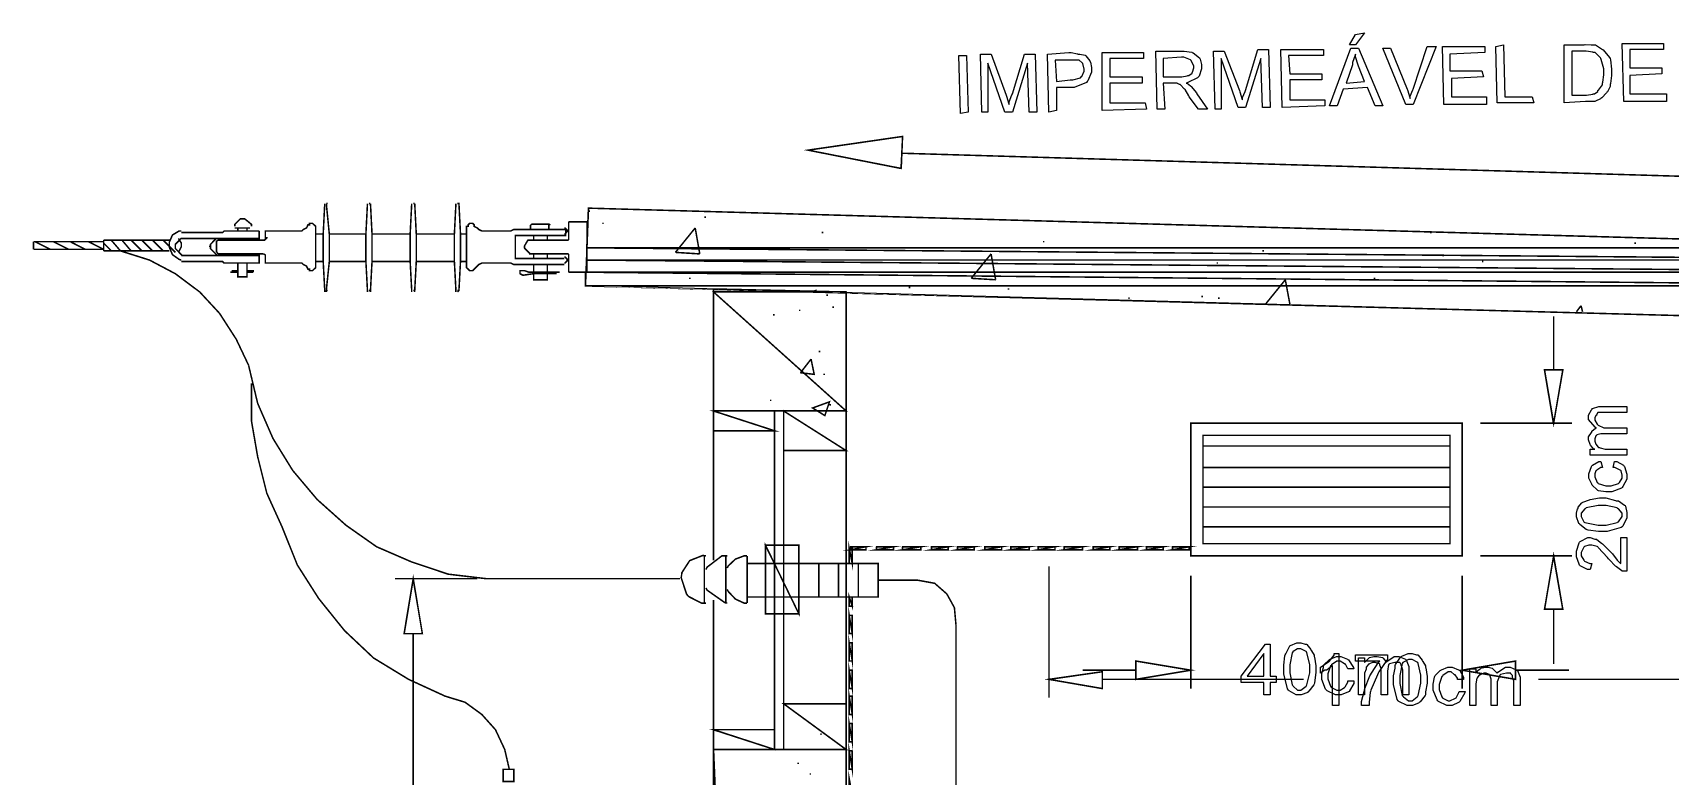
# Model space of a CAD drawing. Extents: x 219 to 1226, y 175 to 465.
# Drawn here: x 590 to 635.55, y 443.74 to 464.4 of the extents above; entities that cross this region are included whole.
import ezdxf

# ---------------------------------------------------------------- set-up
doc = ezdxf.new("R2010")
doc.units = 0
doc.header["$MEASUREMENT"] = 0
for name, color, linetype in [('C00-00-00-BLACK', 7, 'Continuous'), ('C00-7E-FF', 150, 'Continuous'), ('C00-FF-00', 3, 'Continuous'), ('C93-95-97', 253, 'Continuous'), ('CFF-00-00', 1, 'Continuous'), ('CFF-7E-00', 30, 'Continuous')]:
    doc.layers.add(name, color=color, linetype=linetype)

msp = doc.modelspace()

# ---------------------------------------------------------------- linework, layer by layer
at = {"layer": 'C00-00-00-BLACK', "const_width": 0.0423}
for points in [[(598.076, 458.81), (598.119, 459.657)], [(598.162, 459.657), (598.203, 459.657)], [(598.162, 459.657), (598.246, 458.81), (598.246, 458.045), (598.162, 457.241), (598.162, 457.199)], [(599.264, 458.81), (599.307, 459.657)], [(599.35, 459.657), (599.391, 459.657)], [(599.391, 459.657), (599.434, 458.81), (599.434, 458.045), (599.391, 457.241), (599.391, 457.199)], [(600.495, 458.81), (600.538, 459.657)], [(600.58, 459.657), (600.622, 459.657)], [(600.622, 459.657), (600.665, 458.81), (600.665, 458.045), (600.622, 457.241), (600.622, 457.199)], [(601.725, 458.81), (601.768, 459.657)], [(601.81, 459.657), (601.852, 459.657)], [(601.81, 459.657), (601.852, 459.657), (601.895, 458.81), (601.895, 458.045), (601.852, 457.241), (601.81, 457.199)], [(596.084, 459.022), (596.084, 459.076), (595.891, 459.233), (595.828, 459.233), (595.774, 459.233), (595.617, 459.076), (595.617, 459.022)], [(604.906, 459.149), (604.906, 458.64)], [(605.413, 459.149), (604.906, 459.149)], [(605.413, 459.149), (605.413, 457.748)], [(605.456, 459.445), (605.499, 459.445)], [(608.679, 459.276), (608.721, 459.276)], [(594.131, 458.895), (594.069, 458.895), (593.883, 458.783), (593.794, 458.58), (593.794, 458.511), (593.794, 458.443), (593.883, 458.236), (594.077, 458.099), (594.131, 458.087)], [(594.174, 458.683), (594.12, 458.683), (593.963, 458.523), (593.963, 458.469), (593.963, 458.406), (594.142, 458.225), (594.174, 458.214)], [(594.047, 458.3), (594.057, 458.311), (594.131, 458.461), (594.131, 458.511), (594.131, 458.555), (594.057, 458.673), (594.047, 458.683)], [(596.296, 458.895), (595.32, 458.895), (595.278, 458.852), (594.131, 458.852)], [(595.108, 458.683), (594.131, 458.683)], [(595.151, 458.683), (595.097, 458.683), (594.939, 458.523), (594.939, 458.469), (594.939, 458.406), (595.119, 458.225), (595.151, 458.214)], [(595.108, 458.683), (596.296, 458.683), (596.296, 458.895)], [(595.617, 458.979), (596.043, 458.979)], [(595.701, 458.64), (595.701, 458.683), (595.957, 458.683), (595.957, 458.64)], [(596.423, 458.64), (596.444, 458.64), (596.508, 458.705), (596.508, 458.726)], [(596.466, 458.683), (596.466, 458.895), (597.484, 458.895), (597.527, 458.937), (597.611, 458.979), (597.653, 459.065), (597.696, 459.065), (597.696, 459.106), (597.738, 459.106), (597.78, 459.106), (597.823, 459.065), (597.866, 459.022), (597.866, 458.979), (597.866, 458.895), (597.866, 458.003), (597.866, 457.918), (597.866, 457.875), (597.823, 457.834), (597.78, 457.791), (597.738, 457.791), (597.696, 457.791), (597.696, 457.834), (597.653, 457.834), (597.611, 457.918), (597.527, 457.961), (597.484, 458.003), (596.466, 458.003), (596.466, 458.214)], [(598.119, 457.199), (598.119, 457.241), (598.076, 458.045), (598.076, 458.81)], [(599.307, 457.199), (599.307, 457.241), (599.264, 458.045), (599.264, 458.81)], [(600.538, 457.199), (600.538, 457.241), (600.495, 458.045), (600.495, 458.81)], [(601.768, 457.199), (601.768, 457.241), (601.725, 458.045), (601.725, 458.81)], [(602.064, 458.045), (602.064, 458.895), (602.064, 458.979), (602.064, 459.022), (602.106, 459.022), (602.106, 459.065), (602.149, 459.106), (602.191, 459.106), (602.234, 459.106), (602.275, 459.065), (602.275, 459.022), (602.361, 458.979), (602.402, 458.937), (602.488, 458.895), (603.294, 458.895), (603.379, 458.937), (604.779, 458.937)], [(604.779, 458.767), (603.422, 458.767), (603.422, 458.13), (604.779, 458.13)], [(604.395, 459.065), (604.352, 459.086), (603.886, 459.086), (603.845, 459.065)], [(603.845, 458.937), (603.845, 459.065)], [(604.352, 459.065), (604.352, 458.937), (603.845, 458.937)], [(603.929, 458.64), (603.929, 458.767), (604.311, 458.767), (604.311, 458.64)], [(604.779, 458.81), (604.8, 458.81), (604.863, 458.874), (604.863, 458.895), (604.863, 458.917), (604.8, 458.979), (604.779, 458.979)], [(604.779, 458.767), (604.821, 458.767), (604.821, 458.81), (604.821, 458.852), (604.821, 458.895), (604.821, 458.937), (604.779, 458.937)], [(605.838, 459.106), (605.879, 459.106)], [(607.874, 458.3), (608.424, 458.979)], [(608.551, 458.257), (608.424, 458.979)], [(611.946, 458.852), (611.989, 458.852)], [(628.866, 458.852), (628.909, 458.852)], [(590.018, 458.384), (590.018, 458.599)], [(591.97, 458.599), (590.018, 458.599)], [(591.97, 458.384), (590.018, 458.384)], [(590.486, 458.384), (590.06, 458.599)], [(590.993, 458.384), (590.57, 458.599)], [(591.459, 458.384), (591.036, 458.599)], [(591.97, 458.384), (591.545, 458.599)], [(593.835, 458.64), (591.97, 458.64)], [(591.97, 458.64), (591.97, 458.341)], [(592.181, 458.341), (591.97, 458.556)], [(593.794, 458.341), (591.97, 458.341)], [(592.436, 458.341), (592.181, 458.64)], [(592.732, 458.341), (592.478, 458.64)], [(593.031, 458.341), (592.732, 458.64)], [(593.328, 458.341), (593.031, 458.64)], [(593.624, 458.341), (593.328, 458.64)], [(593.963, 458.3), (593.624, 458.64)], [(594.131, 458.045), (595.278, 458.045), (595.32, 458.003), (596.296, 458.003), (596.296, 458.214), (595.108, 458.214)], [(594.131, 458.214), (595.108, 458.214)], [(594.896, 458.469), (594.939, 458.469)], [(595.151, 458.64), (595.151, 458.64), (595.108, 458.61), (595.108, 458.599)], [(595.108, 458.3), (595.108, 458.599)], [(595.108, 458.341), (595.108, 458.321), (595.151, 458.257), (595.151, 458.257)], [(595.151, 458.64), (596.423, 458.64)], [(596.423, 458.257), (595.151, 458.257)], [(595.957, 458.257), (595.957, 458.214), (595.701, 458.214), (595.701, 458.257)], [(596.466, 458.214), (596.466, 458.225), (596.423, 458.257), (596.423, 458.257)], [(603.802, 458.64), (603.77, 458.64), (603.676, 458.48), (603.676, 458.426), (603.685, 458.406), (603.837, 458.257), (603.888, 458.257)], [(603.802, 458.64), (603.77, 458.64), (603.676, 458.48), (603.676, 458.426), (603.685, 458.406), (603.837, 458.257), (603.888, 458.257)], [(603.802, 458.64), (604.906, 458.64)], [(603.802, 458.257), (604.906, 458.257)], [(604.311, 458.257), (604.311, 458.13), (603.929, 458.13), (603.929, 458.257)], [(604.906, 458.257), (604.906, 457.748)], [(607.874, 458.3), (608.551, 458.257)], [(613.089, 458.426), (613.132, 458.426)], [(616.102, 457.579), (616.654, 458.257)], [(616.781, 457.538), (616.654, 458.257)], [(618.095, 458.599), (618.138, 458.599)], [(624.201, 458.341), (624.244, 458.341)], [(629.208, 458.214), (629.251, 458.214)], [(634.549, 458.556), (634.592, 458.556)], [(595.531, 457.791), (595.701, 457.791)], [(595.957, 457.791), (596.084, 457.791)], [(596.127, 457.748), (596.127, 457.791), (596.084, 457.791)], [(604.779, 457.961), (603.379, 457.961), (603.294, 458.003), (602.488, 458.003), (602.402, 457.961), (602.361, 457.918), (602.275, 457.834), (602.234, 457.791), (602.191, 457.791), (602.149, 457.791), (602.106, 457.834), (602.064, 457.875), (602.064, 457.918), (602.064, 458.003), (602.064, 458.045)], [(603.929, 457.748), (603.802, 457.748), (603.676, 457.791), (603.59, 457.791), (603.549, 457.791), (603.549, 457.707), (603.633, 457.664), (603.929, 457.707)], [(604.779, 458.003), (604.8, 458.003), (604.863, 458.067), (604.863, 458.087), (604.863, 458.11), (604.8, 458.172), (604.779, 458.172)], [(622.929, 458.003), (622.971, 458.003)], [(630.309, 458.045), (630.35, 458.045)], [(595.701, 457.748), (595.489, 457.748)], [(595.957, 457.664), (595.957, 457.622), (595.701, 457.622)], [(596.127, 457.748), (595.957, 457.748)], [(603.929, 457.748), (604.311, 457.748)], [(603.929, 457.707), (604.311, 457.707)], [(604.311, 457.748), (604.651, 457.748)], [(604.311, 457.707), (604.567, 457.707)], [(605.413, 457.748), (604.906, 457.748)], [(608.255, 457.579), (608.297, 457.579)], [(614.362, 457.325), (614.405, 457.325)], [(616.102, 457.579), (616.781, 457.538)], [(624.287, 456.86), (624.839, 457.538)], [(624.966, 456.86), (624.839, 457.538)], [(627.298, 457.579), (627.339, 457.579)], [(598.162, 457.241), (598.203, 457.241)], [(599.35, 457.241), (599.391, 457.241)], [(600.58, 457.241), (600.622, 457.241)], [(601.81, 457.241), (601.852, 457.241)], [(608.935, 457.283), (608.935, 449.738)], [(611.647, 457.199), (611.777, 457.241), (611.777, 457.199)], [(612.073, 457.113), (612.116, 457.113)], [(612.623, 357.966), (612.623, 457.199)], [(617.118, 457.283), (617.161, 457.283)], [(620.471, 457.029), (620.514, 457.029)], [(622.506, 457.072), (622.548, 457.072)], [(622.971, 457.029), (623.013, 457.029)], [(610.589, 456.563), (610.632, 456.563)], [(611.309, 456.69), (611.351, 456.69)], [(612.243, 456.776), (612.285, 456.776)], [(632.938, 456.649), (633.065, 456.817)], [(633.108, 456.649), (633.065, 456.817)], [(611.861, 455.545), (611.904, 455.545)], [(611.351, 454.953), (611.647, 455.333)], [(611.351, 454.953), (611.734, 454.91), (611.647, 455.333)], [(611.989, 454.91), (612.03, 454.91)], [(610.504, 454.188), (610.546, 454.188)], [(610.632, 444.482), (610.632, 453.891), (610.885, 453.891), (610.885, 444.482)], [(612.157, 454.061), (612.2, 454.061)], [(608.935, 453.341), (610.632, 453.341)], [(610.885, 452.79), (612.623, 452.79)], [(608.721, 449.865), (608.635, 449.876), (608.271, 449.733), (608.054, 449.399), (608.044, 449.313)], [(608.679, 449.61), (608.679, 449.865)], [(608.679, 448.551), (608.679, 449.61)], [(609.316, 449.865), (609.167, 449.865), (608.752, 449.548), (608.721, 449.483)], [(609.274, 448.551), (609.274, 449.865)], [(609.867, 449.865), (609.786, 449.865), (609.543, 449.775), (609.337, 449.579), (609.316, 449.526)], [(609.867, 448.551), (609.867, 449.865)], [(609.867, 449.652), (613.515, 449.652), (613.515, 448.721), (609.867, 448.721)], [(611.861, 449.652), (611.861, 448.721)], [(612.412, 449.652), (612.412, 448.721)], [(612.962, 449.652), (612.962, 448.721)], [(608.044, 449.313), (608.033, 449.261), (608.182, 448.807), (608.213, 448.764), (608.245, 448.732), (608.601, 448.551), (608.721, 448.551)], [(608.721, 448.976), (608.752, 448.913), (609.252, 448.562), (609.316, 448.551)], [(609.316, 448.933), (609.337, 448.881), (609.543, 448.663), (609.786, 448.551), (609.867, 448.551)], [(608.935, 448.637), (608.935, 357.966), (612.623, 357.966)], [(610.885, 445.753), (612.623, 445.753)], [(608.935, 445.033), (610.632, 445.033)], [(611.904, 444.907), (611.946, 444.907)], [(610.632, 444.482), (610.885, 444.482)], [(611.266, 444.099), (611.309, 444.099)], [(611.605, 443.803), (611.647, 443.803)]]:
    msp.add_lwpolyline(points, dxfattribs=at)
for points in [[(644.516, 456.307), (605.372, 457.368), (605.456, 459.529), (644.601, 458.426), (644.516, 456.307)], [(595.701, 458.979), (595.957, 458.979), (595.957, 458.895), (595.701, 458.895), (595.701, 458.979)], [(597.866, 458.81), (598.076, 458.81), (598.076, 458.045), (597.866, 458.045), (597.866, 458.81)], [(598.246, 458.81), (599.264, 458.81), (599.264, 458.045), (598.246, 458.045), (598.246, 458.81)], [(599.434, 458.81), (600.495, 458.81), (600.495, 458.045), (599.434, 458.045), (599.434, 458.81)], [(600.665, 458.81), (601.725, 458.81), (601.725, 458.045), (600.665, 458.045), (600.665, 458.81)], [(601.895, 458.81), (602.064, 458.81), (602.064, 458.045), (601.895, 458.045), (601.895, 458.81)], [(595.701, 458.003), (595.957, 458.003), (595.957, 457.622), (595.701, 457.622), (595.701, 458.003)], [(603.929, 457.961), (604.311, 457.961), (604.311, 457.538), (603.929, 457.538), (603.929, 457.961)], [(612.157, 454.145), (611.69, 453.975), (612.03, 453.764), (612.157, 454.145)], [(622.21, 453.552), (622.21, 449.865), (629.757, 449.865), (629.757, 453.552), (622.21, 453.552)], [(622.548, 453.213), (622.548, 450.202), (629.42, 450.202), (629.42, 453.213), (622.548, 453.213)], [(611.309, 450.161), (610.377, 450.161), (611.309, 448.252), (611.309, 450.161)], [(610.377, 450.161), (611.309, 448.252), (610.377, 448.252), (610.377, 450.161)], [(610.377, 450.161), (611.309, 450.161), (611.309, 448.252), (610.377, 448.252), (610.377, 450.161)], [(603.083, 443.93), (603.379, 443.93), (603.379, 443.591), (603.083, 443.591), (603.083, 443.93)]]:
    msp.add_lwpolyline(points, close=True, dxfattribs=at)
at = {"layer": 'C00-00-00-BLACK'}
for points in [[(611.309, 450.161), (610.377, 450.161), (611.309, 448.252), (611.309, 450.161)], [(610.377, 450.161), (611.309, 448.252), (610.377, 448.252), (610.377, 450.161)]]:
    msp.add_lwpolyline(points, close=True, dxfattribs=at)
at = {"layer": 'C00-7E-FF', "const_width": 0.0423}
for points in [[(614.15, 460.633), (611.562, 461.141), (614.193, 461.522), (614.15, 460.633)], [(632.049, 455.037), (632.558, 455.037), (632.303, 453.552), (632.049, 455.037)], [(632.049, 448.381), (632.558, 448.381), (632.303, 449.865), (632.049, 448.381)], [(600.326, 447.703), (600.834, 447.703), (600.58, 449.23), (600.326, 447.703)], [(620.683, 446.941), (620.683, 446.432), (622.21, 446.687), (620.683, 446.941)], [(631.242, 446.941), (631.242, 446.432), (629.757, 446.687), (631.242, 446.941)], [(619.749, 446.644), (619.749, 446.176), (618.265, 446.432), (619.749, 446.644)]]:
    msp.add_lwpolyline(points, close=True, dxfattribs=at)
at = {"layer": 'C00-7E-FF'}
for points in [[(614.15, 460.633), (611.562, 461.141), (614.193, 461.522), (614.15, 460.633)], [(632.049, 455.037), (632.558, 455.037), (632.303, 453.552), (632.049, 455.037)], [(632.049, 448.381), (632.558, 448.381), (632.303, 449.865), (632.049, 448.381)], [(600.326, 447.703), (600.834, 447.703), (600.58, 449.23), (600.326, 447.703)], [(620.683, 446.941), (620.683, 446.432), (622.21, 446.687), (620.683, 446.941)], [(631.242, 446.941), (631.242, 446.432), (629.757, 446.687), (631.242, 446.941)], [(619.749, 446.644), (619.749, 446.176), (618.265, 446.432), (619.749, 446.644)]]:
    msp.add_lwpolyline(points, close=True, dxfattribs=at)
at = {"layer": 'C00-7E-FF', "const_width": 0.0423}
for points in [[(614.15, 461.056), (647.189, 460.08)], [(632.303, 455.037), (632.303, 456.521)], [(630.266, 453.552), (632.811, 453.552)], [(618.265, 449.569), (618.265, 445.922)], [(630.266, 449.865), (632.811, 449.865)], [(602.361, 449.23), (600.069, 449.23)], [(622.21, 449.313), (622.21, 446.176)], [(629.757, 449.313), (629.757, 446.176)], [(632.303, 448.381), (632.303, 446.856)], [(600.58, 447.703), (600.58, 406.459)], [(620.683, 446.687), (619.199, 446.687)], [(619.749, 446.432), (625.348, 446.432)], [(631.242, 446.687), (632.727, 446.687)], [(637.433, 446.432), (631.88, 446.432)]]:
    msp.add_lwpolyline(points, dxfattribs=at)
at = {"layer": 'C00-FF-00', "const_width": 0.0423}
for points in [[(622.548, 452.917), (629.42, 452.917)], [(622.548, 452.322), (629.42, 452.322)], [(622.548, 451.772), (629.42, 451.772)], [(622.548, 451.222), (629.42, 451.222)], [(622.548, 450.671), (629.42, 450.671)], [(612.751, 450.034), (612.751, 450.118)]]:
    msp.add_lwpolyline(points, dxfattribs=at)
for points in [[(613.177, 450.034), (613.177, 450.118), (612.751, 450.034), (613.177, 450.034)], [(612.793, 450.075), (612.708, 450.075), (612.793, 449.652), (612.793, 450.075)], [(612.708, 450.075), (612.793, 449.652), (612.708, 449.652), (612.708, 450.075)], [(613.177, 450.118), (612.751, 450.034), (612.751, 450.118), (613.177, 450.118)], [(613.939, 450.034), (613.939, 450.118), (613.47, 450.034), (613.939, 450.034)], [(613.939, 450.118), (613.47, 450.034), (613.47, 450.118), (613.939, 450.118)], [(614.703, 450.034), (614.703, 450.118), (614.193, 450.034), (614.703, 450.034)], [(614.703, 450.118), (614.193, 450.034), (614.193, 450.118), (614.703, 450.118)], [(615.465, 450.034), (615.465, 450.118), (614.998, 450.034), (615.465, 450.034)], [(615.465, 450.118), (614.998, 450.034), (614.998, 450.118), (615.465, 450.118)], [(616.188, 450.034), (616.188, 450.118), (615.719, 450.034), (616.188, 450.034)], [(616.188, 450.118), (615.719, 450.034), (615.719, 450.118), (616.188, 450.118)], [(616.95, 450.034), (616.95, 450.118), (616.482, 450.034), (616.95, 450.034)], [(616.95, 450.118), (616.482, 450.034), (616.482, 450.118), (616.95, 450.118)], [(617.714, 450.034), (617.714, 450.118), (617.203, 450.034), (617.714, 450.034)], [(617.714, 450.118), (617.203, 450.034), (617.203, 450.118), (617.714, 450.118)], [(618.434, 450.034), (618.434, 450.118), (617.966, 450.034), (618.434, 450.034)], [(618.434, 450.118), (617.966, 450.034), (617.966, 450.118), (618.434, 450.118)], [(619.199, 450.034), (619.199, 450.118), (618.688, 450.034), (619.199, 450.034)], [(619.199, 450.118), (618.688, 450.034), (618.688, 450.118), (619.199, 450.118)], [(619.961, 450.034), (619.961, 450.118), (619.493, 450.034), (619.961, 450.034)], [(619.961, 450.118), (619.493, 450.034), (619.493, 450.118), (619.961, 450.118)], [(620.725, 450.034), (620.725, 450.118), (620.215, 450.034), (620.725, 450.034)], [(620.725, 450.118), (620.215, 450.034), (620.215, 450.118), (620.725, 450.118)], [(621.445, 450.034), (621.445, 450.118), (620.977, 450.034), (621.445, 450.034)], [(621.445, 450.118), (620.977, 450.034), (620.977, 450.118), (621.445, 450.118)], [(622.167, 450.034), (622.167, 450.118), (621.699, 450.034), (622.167, 450.034)], [(622.167, 450.118), (621.699, 450.034), (621.699, 450.118), (622.167, 450.118)], [(612.793, 448.721), (612.708, 448.721), (612.793, 448.467), (612.793, 448.721)], [(612.708, 448.721), (612.793, 448.467), (612.708, 448.467), (612.708, 448.721)], [(612.793, 448.211), (612.708, 448.211), (612.793, 447.703), (612.793, 448.211)], [(612.708, 448.211), (612.793, 447.703), (612.708, 447.703), (612.708, 448.211)], [(612.793, 447.449), (612.708, 447.449), (612.793, 446.941), (612.793, 447.449)], [(612.708, 447.449), (612.793, 446.941), (612.708, 446.941), (612.708, 447.449)], [(612.708, 446.687), (612.793, 446.179), (612.708, 446.179), (612.708, 446.687)], [(612.793, 446.687), (612.708, 446.687), (612.793, 446.179), (612.793, 446.687)], [(612.793, 445.965), (612.708, 445.965), (612.793, 445.457), (612.793, 445.965)], [(612.708, 445.965), (612.793, 445.457), (612.708, 445.457), (612.708, 445.965)], [(612.793, 445.203), (612.708, 445.203), (612.793, 444.695), (612.793, 445.203)], [(612.708, 445.203), (612.793, 444.695), (612.708, 444.695), (612.708, 445.203)], [(612.708, 444.441), (612.793, 443.932), (612.708, 443.932), (612.708, 444.441)], [(612.793, 444.441), (612.708, 444.441), (612.793, 443.932), (612.793, 444.441)], [(612.708, 443.676), (612.793, 443.21), (612.708, 443.21), (612.708, 443.676)]]:
    msp.add_lwpolyline(points, close=True, dxfattribs=at)
at = {"layer": 'C00-FF-00'}
for points in [[(612.793, 450.075), (612.708, 450.075), (612.793, 449.652), (612.793, 450.075)], [(612.708, 450.075), (612.793, 449.652), (612.708, 449.652), (612.708, 450.075)], [(613.177, 450.034), (613.177, 450.118), (612.751, 450.034), (613.177, 450.034)], [(613.177, 450.118), (612.751, 450.034), (612.751, 450.118), (613.177, 450.118)], [(613.939, 450.034), (613.939, 450.118), (613.47, 450.034), (613.939, 450.034)], [(613.939, 450.118), (613.47, 450.034), (613.47, 450.118), (613.939, 450.118)], [(614.703, 450.034), (614.703, 450.118), (614.193, 450.034), (614.703, 450.034)], [(614.703, 450.118), (614.193, 450.034), (614.193, 450.118), (614.703, 450.118)], [(615.465, 450.034), (615.465, 450.118), (614.998, 450.034), (615.465, 450.034)], [(615.465, 450.118), (614.998, 450.034), (614.998, 450.118), (615.465, 450.118)], [(616.188, 450.034), (616.188, 450.118), (615.719, 450.034), (616.188, 450.034)], [(616.188, 450.118), (615.719, 450.034), (615.719, 450.118), (616.188, 450.118)], [(616.95, 450.034), (616.95, 450.118), (616.482, 450.034), (616.95, 450.034)], [(616.95, 450.118), (616.482, 450.034), (616.482, 450.118), (616.95, 450.118)], [(617.714, 450.034), (617.714, 450.118), (617.203, 450.034), (617.714, 450.034)], [(617.714, 450.118), (617.203, 450.034), (617.203, 450.118), (617.714, 450.118)], [(618.434, 450.034), (618.434, 450.118), (617.966, 450.034), (618.434, 450.034)], [(618.434, 450.118), (617.966, 450.034), (617.966, 450.118), (618.434, 450.118)], [(619.199, 450.034), (619.199, 450.118), (618.688, 450.034), (619.199, 450.034)], [(619.199, 450.118), (618.688, 450.034), (618.688, 450.118), (619.199, 450.118)], [(619.961, 450.034), (619.961, 450.118), (619.493, 450.034), (619.961, 450.034)], [(619.961, 450.118), (619.493, 450.034), (619.493, 450.118), (619.961, 450.118)], [(620.725, 450.034), (620.725, 450.118), (620.215, 450.034), (620.725, 450.034)], [(620.725, 450.118), (620.215, 450.034), (620.215, 450.118), (620.725, 450.118)], [(621.445, 450.034), (621.445, 450.118), (620.977, 450.034), (621.445, 450.034)], [(621.445, 450.118), (620.977, 450.034), (620.977, 450.118), (621.445, 450.118)], [(622.167, 450.034), (622.167, 450.118), (621.699, 450.034), (622.167, 450.034)], [(622.167, 450.118), (621.699, 450.034), (621.699, 450.118), (622.167, 450.118)], [(612.793, 448.721), (612.708, 448.721), (612.793, 448.467), (612.793, 448.721)], [(612.708, 448.721), (612.793, 448.467), (612.708, 448.467), (612.708, 448.721)], [(612.793, 448.211), (612.708, 448.211), (612.793, 447.703), (612.793, 448.211)], [(612.708, 448.211), (612.793, 447.703), (612.708, 447.703), (612.708, 448.211)], [(612.793, 447.449), (612.708, 447.449), (612.793, 446.941), (612.793, 447.449)], [(612.708, 447.449), (612.793, 446.941), (612.708, 446.941), (612.708, 447.449)], [(612.793, 446.687), (612.708, 446.687), (612.793, 446.179), (612.793, 446.687)], [(612.708, 446.687), (612.793, 446.179), (612.708, 446.179), (612.708, 446.687)], [(612.793, 445.965), (612.708, 445.965), (612.793, 445.457), (612.793, 445.965)], [(612.708, 445.965), (612.793, 445.457), (612.708, 445.457), (612.708, 445.965)], [(612.793, 445.203), (612.708, 445.203), (612.793, 444.695), (612.793, 445.203)], [(612.708, 445.203), (612.793, 444.695), (612.708, 444.695), (612.708, 445.203)], [(612.793, 444.441), (612.708, 444.441), (612.793, 443.932), (612.793, 444.441)], [(612.708, 444.441), (612.793, 443.932), (612.708, 443.932), (612.708, 444.441)]]:
    msp.add_lwpolyline(points, close=True, dxfattribs=at)
at = {"layer": 'C93-95-97', "const_width": 0.0423}
for points in [[(605.456, 459.529), (644.559, 458.426), (605.413, 458.426), (605.456, 459.529)], [(644.601, 458.426), (644.643, 458.426), (605.413, 458.426), (644.601, 458.426)], [(644.601, 458.426), (605.413, 458.426), (644.559, 458.426), (644.601, 458.426)], [(644.601, 458.426), (605.413, 458.426), (644.559, 458.087), (644.601, 458.426)], [(605.413, 458.426), (644.559, 458.087), (605.413, 458.087), (605.413, 458.426)], [(644.559, 458.087), (605.413, 458.087), (644.559, 457.748), (644.559, 458.087)], [(605.413, 458.087), (644.559, 457.748), (605.413, 457.748), (605.413, 458.087)], [(644.559, 457.748), (605.372, 457.748), (644.559, 457.368), (644.559, 457.748)], [(605.372, 457.748), (644.559, 457.368), (605.372, 457.368), (605.372, 457.748)], [(605.372, 457.368), (605.709, 457.368), (644.559, 457.368), (605.372, 457.368)], [(605.372, 457.368), (644.559, 457.368), (644.601, 457.368), (605.372, 457.368)], [(605.709, 457.368), (644.559, 457.368), (644.516, 456.307), (605.709, 457.368)], [(612.623, 457.199), (608.935, 457.199), (612.623, 453.891), (612.623, 457.199)], [(608.935, 457.283), (612.623, 457.199), (608.935, 457.199), (608.935, 457.283)], [(608.935, 457.199), (612.623, 453.891), (608.935, 453.891), (608.935, 457.199)], [(610.632, 453.891), (608.935, 453.891), (610.632, 453.341), (610.632, 453.891)], [(608.935, 453.891), (610.632, 453.341), (608.935, 453.341), (608.935, 453.891)], [(612.623, 453.891), (610.885, 453.891), (612.623, 452.79), (612.623, 453.891)], [(610.885, 453.891), (612.623, 452.79), (610.885, 452.79), (610.885, 453.891)], [(612.623, 445.753), (610.885, 445.753), (612.623, 444.482), (612.623, 445.753)], [(610.885, 445.753), (612.623, 444.482), (610.885, 444.482), (610.885, 445.753)], [(610.632, 445.033), (608.935, 445.033), (610.632, 444.482), (610.632, 445.033)], [(608.935, 444.482), (612.623, 357.966), (608.935, 357.966), (608.935, 444.482)], [(608.935, 445.033), (610.632, 444.482), (608.935, 444.482), (608.935, 445.033)], [(612.623, 444.482), (608.935, 444.482), (612.623, 357.966), (612.623, 444.482)]]:
    msp.add_lwpolyline(points, close=True, dxfattribs=at)
at = {"layer": 'C93-95-97'}
for points in [[(605.456, 459.529), (644.559, 458.426), (605.413, 458.426), (605.456, 459.529)], [(644.601, 458.426), (644.643, 458.426), (605.413, 458.426), (644.601, 458.426)], [(644.601, 458.426), (605.413, 458.426), (644.559, 458.426), (644.601, 458.426)], [(644.601, 458.426), (605.413, 458.426), (644.559, 458.087), (644.601, 458.426)], [(605.413, 458.426), (644.559, 458.087), (605.413, 458.087), (605.413, 458.426)], [(644.559, 458.087), (605.413, 458.087), (644.559, 457.748), (644.559, 458.087)], [(605.413, 458.087), (644.559, 457.748), (605.413, 457.748), (605.413, 458.087)], [(644.559, 457.748), (605.372, 457.748), (644.559, 457.368), (644.559, 457.748)], [(605.372, 457.748), (644.559, 457.368), (605.372, 457.368), (605.372, 457.748)], [(605.372, 457.368), (605.709, 457.368), (644.559, 457.368), (605.372, 457.368)], [(605.372, 457.368), (644.559, 457.368), (644.601, 457.368), (605.372, 457.368)], [(605.709, 457.368), (644.559, 457.368), (644.516, 456.307), (605.709, 457.368)], [(608.935, 457.283), (612.623, 457.199), (608.935, 457.199), (608.935, 457.283)], [(612.623, 457.199), (608.935, 457.199), (612.623, 453.891), (612.623, 457.199)], [(608.935, 457.199), (612.623, 453.891), (608.935, 453.891), (608.935, 457.199)], [(610.632, 453.891), (608.935, 453.891), (610.632, 453.341), (610.632, 453.891)], [(608.935, 453.891), (610.632, 453.341), (608.935, 453.341), (608.935, 453.891)], [(612.623, 453.891), (610.885, 453.891), (612.623, 452.79), (612.623, 453.891)], [(610.885, 453.891), (612.623, 452.79), (610.885, 452.79), (610.885, 453.891)], [(612.623, 445.753), (610.885, 445.753), (612.623, 444.482), (612.623, 445.753)], [(610.885, 445.753), (612.623, 444.482), (610.885, 444.482), (610.885, 445.753)], [(610.632, 445.033), (608.935, 445.033), (610.632, 444.482), (610.632, 445.033)], [(608.935, 445.033), (610.632, 444.482), (608.935, 444.482), (608.935, 445.033)], [(612.623, 444.482), (608.935, 444.482), (612.623, 357.966), (612.623, 444.482)], [(608.935, 444.482), (612.623, 357.966), (608.935, 357.966), (608.935, 444.482)]]:
    msp.add_lwpolyline(points, close=True, dxfattribs=at)
at = {"layer": 'CFF-00-00', "const_width": 0.0423}
for points in [[(596, 455.163), (595.658, 455.884), (595.192, 456.606), (594.642, 457.199), (593.963, 457.707), (593.242, 458.087), (592.436, 458.341)], [(596, 455.163), (596.253, 454.103), (596.678, 453.129), (597.228, 452.238), (597.907, 451.433), (598.712, 450.714), (599.561, 450.118), (600.538, 449.695), (601.553, 449.356), (602.614, 449.23)], [(596.084, 454.656), (596.084, 453.595), (596.253, 452.621), (596.508, 451.603), (596.931, 450.671)], [(596.931, 450.671), (597.357, 449.61), (597.95, 448.68), (598.669, 447.787), (599.477, 447.026), (600.452, 446.432), (601.469, 445.965)], [(602.614, 449.23), (608.001, 449.23)], [(613.515, 449.187), (614.618, 449.187)], [(615.677, 447.956), (615.634, 448.425), (615.423, 448.807), (615.084, 449.103), (614.618, 449.187)], [(615.677, 447.956), (615.677, 442.914), (615.677, 393.529)], [(603.253, 443.93), (603.126, 444.482), (602.868, 445.033), (602.488, 445.457), (602.022, 445.796), (601.469, 445.965)]]:
    msp.add_lwpolyline(points, dxfattribs=at)
at = {"layer": 'CFF-7E-00'}
for points in [[(626.62, 464.064), (626.789, 464.36), (627.043, 464.403), (626.789, 464.064), (626.62, 464.064)], [(615.804, 462.157), (615.761, 463.768), (615.973, 463.768), (616.016, 462.2), (615.804, 462.157)], [(616.399, 462.2), (616.356, 463.811), (616.654, 463.811), (617.077, 462.668), (617.086, 462.646), (617.15, 462.433), (617.161, 462.41), (617.161, 462.486), (617.235, 462.678), (617.247, 462.709), (617.587, 463.811), (617.883, 463.811), (617.926, 462.2), (617.714, 462.2), (617.672, 463.557), (617.247, 462.2), (617.034, 462.2), (616.568, 463.557), (616.568, 462.2), (616.399, 462.2)], [(618.265, 462.2), (618.222, 463.811), (618.815, 463.853), (618.878, 463.853), (619.06, 463.821), (619.071, 463.811), (619.123, 463.811), (619.272, 463.779), (619.283, 463.768), (619.293, 463.758), (619.399, 463.62), (619.41, 463.598), (619.42, 463.589), (619.452, 463.438), (619.452, 463.388), (619.452, 463.304), (619.347, 463.07), (619.326, 463.049), (619.304, 463.017), (618.969, 462.879), (618.857, 462.879), (618.476, 462.879), (618.476, 462.241), (618.265, 462.2)], [(619.749, 462.241), (619.749, 463.853), (620.894, 463.853), (620.894, 463.684), (619.961, 463.684), (619.961, 463.175), (620.853, 463.175), (620.853, 463.006), (619.961, 463.006), (619.961, 462.453), (620.937, 462.453), (620.98, 462.284), (619.749, 462.241)], [(621.276, 462.284), (621.233, 463.894), (621.955, 463.894), (622.028, 463.894), (622.24, 463.864), (622.251, 463.853), (622.272, 463.844), (622.452, 463.706), (622.464, 463.684), (622.473, 463.674), (622.506, 463.523), (622.506, 463.471), (622.506, 463.398), (622.442, 463.197), (622.421, 463.175), (622.399, 463.155), (622.123, 463.017), (622.082, 463.006), (622.113, 463.006), (622.199, 462.933), (622.21, 462.921), (622.22, 462.912), (622.367, 462.731), (622.378, 462.709), (622.674, 462.284), (622.421, 462.284), (622.167, 462.626), (622.157, 462.647), (622.05, 462.827), (622.04, 462.836), (622.03, 462.847), (621.922, 462.955), (621.912, 462.965), (621.891, 462.965), (621.838, 462.996), (621.828, 463.006), (621.795, 463.006), (621.722, 463.006), (621.699, 463.006), (621.445, 463.006), (621.487, 462.284), (621.276, 462.284)], [(621.445, 463.175), (621.912, 463.175), (621.965, 463.175), (622.113, 463.208), (622.125, 463.218), (622.157, 463.218), (622.251, 463.281), (622.251, 463.302), (622.261, 463.313), (622.294, 463.433), (622.294, 463.471), (622.294, 463.471), (622.22, 463.631), (622.21, 463.641), (622.199, 463.652), (622.016, 463.727), (621.955, 463.727), (621.445, 463.684), (621.445, 463.175)], [(622.887, 462.284), (622.844, 463.894), (623.14, 463.894), (623.566, 462.795), (623.576, 462.763), (623.641, 462.548), (623.652, 462.537), (623.652, 462.602), (623.725, 462.774), (623.736, 462.795), (624.075, 463.937), (624.371, 463.937), (624.414, 462.326), (624.201, 462.326), (624.16, 463.684), (623.736, 462.326), (623.525, 462.326), (623.056, 463.684), (623.056, 462.284), (622.887, 462.284)], [(624.755, 462.326), (624.713, 463.937), (625.898, 463.937), (625.898, 463.768), (624.923, 463.768), (624.966, 463.261), (625.855, 463.261), (625.855, 463.091), (624.966, 463.091), (624.966, 462.537), (625.94, 462.537), (625.94, 462.369), (624.755, 462.326)], [(626.067, 462.369), (626.663, 463.98), (626.873, 463.98), (627.554, 462.369), (627.339, 462.369), (627.128, 462.879), (626.45, 462.836), (626.281, 462.369), (626.067, 462.369)], [(626.536, 463.006), (627.043, 463.049), (626.873, 463.471), (626.862, 463.503), (626.789, 463.735), (626.789, 463.811), (626.778, 463.779), (626.705, 463.58), (626.705, 463.514), (626.536, 463.006)], [(628.189, 462.41), (627.554, 463.98), (627.766, 463.98), (628.231, 462.836), (628.241, 462.816), (628.305, 462.602), (628.316, 462.58), (628.316, 462.645), (628.389, 462.816), (628.4, 462.836), (628.782, 464.023), (629.038, 464.023), (628.4, 462.41), (628.189, 462.41)], [(629.251, 462.41), (629.208, 464.023), (630.393, 464.023), (630.393, 463.853), (629.42, 463.811), (629.42, 463.345), (630.309, 463.345), (630.35, 463.175), (629.461, 463.132), (629.461, 462.626), (630.438, 462.626), (630.438, 462.41), (629.251, 462.41)], [(630.735, 462.453), (630.692, 464.023), (630.904, 464.064), (630.946, 462.626), (631.708, 462.626), (631.75, 462.453), (630.735, 462.453)], [(632.599, 462.453), (632.599, 464.064), (633.15, 464.064), (633.182, 464.075), (633.35, 464.064), (633.407, 464.064), (633.47, 464.064), (633.638, 463.959), (633.66, 463.937), (633.681, 463.928), (633.861, 463.715), (633.872, 463.684), (633.882, 463.652), (633.915, 463.39), (633.915, 463.302), (633.915, 463.218), (633.882, 462.996), (633.872, 462.965), (633.872, 462.912), (633.797, 462.763), (633.787, 462.752), (633.776, 462.731), (633.639, 462.592), (633.619, 462.58), (633.608, 462.57), (633.47, 462.507), (633.449, 462.496), (633.385, 462.496), (633.24, 462.496), (633.192, 462.496), (632.599, 462.453)], [(632.811, 462.668), (633.15, 462.668), (633.214, 462.668), (633.396, 462.7), (633.407, 462.709), (633.438, 462.709), (633.534, 462.774), (633.534, 462.795), (633.554, 462.806), (633.66, 462.956), (633.66, 463.006), (633.67, 463.028), (633.703, 463.234), (633.703, 463.302), (633.703, 463.398), (633.628, 463.663), (633.619, 463.684), (633.608, 463.706), (633.456, 463.853), (633.407, 463.853), (633.396, 463.864), (633.211, 463.894), (633.15, 463.894), (632.811, 463.894), (632.811, 462.668)], [(634.253, 462.496), (634.211, 464.107), (635.357, 464.107), (635.357, 463.937), (634.422, 463.937), (634.422, 463.43), (635.314, 463.43), (635.314, 463.261), (634.422, 463.218), (634.422, 462.709), (635.441, 462.709), (635.441, 462.496), (634.253, 462.496)], [(618.476, 463.049), (618.857, 463.091), (618.932, 463.091), (619.145, 463.155), (619.156, 463.175), (619.177, 463.186), (619.24, 463.338), (619.24, 463.388), (619.24, 463.388), (619.209, 463.547), (619.199, 463.557), (619.188, 463.568), (619.1, 463.641), (619.071, 463.641), (619.017, 463.641), (618.897, 463.641), (618.857, 463.641), (618.434, 463.641), (618.476, 463.049)], [(634.338, 452.663), (633.323, 452.663), (633.323, 452.833), (633.449, 452.833), (633.418, 452.833), (633.332, 452.939), (633.323, 452.96), (633.323, 452.96), (633.277, 453.088), (633.277, 453.129), (633.277, 453.172), (633.353, 453.289), (633.364, 453.299), (633.364, 453.331), (633.469, 453.416), (633.491, 453.426), (633.459, 453.437), (633.277, 453.652), (633.277, 453.722), (633.277, 453.776), (633.353, 453.925), (633.364, 453.934), (633.385, 453.956), (633.56, 454.018), (633.619, 454.018), (634.338, 454.018), (634.338, 453.849), (633.703, 453.849), (633.66, 453.849), (633.565, 453.849), (633.534, 453.849), (633.534, 453.849), (633.491, 453.787), (633.491, 453.764), (633.48, 453.764), (633.449, 453.701), (633.449, 453.679), (633.449, 453.638), (633.511, 453.521), (633.534, 453.51), (633.543, 453.5), (633.695, 453.426), (633.746, 453.426), (634.338, 453.426), (634.338, 453.256), (633.66, 453.256), (633.618, 453.256), (633.5, 453.224), (633.491, 453.213), (633.48, 453.204), (633.449, 453.117), (633.449, 453.087), (633.449, 453.055), (633.48, 452.971), (633.491, 452.96), (633.491, 452.939), (633.554, 452.876), (633.576, 452.876), (633.597, 452.866), (633.739, 452.833), (633.787, 452.833), (634.338, 452.833), (634.338, 452.663)], [(633.957, 452.322), (633.999, 452.491), (634.063, 452.491), (634.242, 452.386), (634.253, 452.365), (634.275, 452.344), (634.341, 452.137), (634.341, 452.068), (634.341, 451.994), (634.232, 451.791), (634.211, 451.769), (634.189, 451.749), (633.919, 451.642), (633.83, 451.642), (633.755, 451.642), (633.554, 451.676), (633.534, 451.685), (633.511, 451.696), (633.373, 451.834), (633.364, 451.855), (633.353, 451.877), (633.28, 452.021), (633.28, 452.068), (633.28, 452.143), (633.353, 452.344), (633.364, 452.365), (633.385, 452.386), (633.56, 452.491), (633.619, 452.491), (633.66, 452.322), (633.618, 452.322), (633.5, 452.249), (633.491, 452.238), (633.48, 452.228), (633.449, 452.141), (633.449, 452.111), (633.449, 452.057), (633.511, 451.907), (633.534, 451.896), (633.543, 451.875), (633.758, 451.812), (633.83, 451.812), (633.903, 451.812), (634.104, 451.875), (634.126, 451.896), (634.136, 451.907), (634.211, 452.028), (634.211, 452.068), (634.211, 452.111), (634.178, 452.228), (634.169, 452.238), (634.158, 452.249), (634.006, 452.322), (633.957, 452.322)], [(633.66, 450.544), (633.553, 450.544), (633.266, 450.577), (633.234, 450.587), (633.212, 450.598), (633.033, 450.736), (633.023, 450.756), (633.002, 450.767), (632.938, 450.949), (632.938, 451.01), (632.938, 451.053), (632.97, 451.17), (632.981, 451.179), (632.981, 451.222), (633.086, 451.339), (633.108, 451.349), (633.117, 451.36), (633.3, 451.423), (633.323, 451.433), (633.323, 451.433), (633.575, 451.476), (633.66, 451.476), (633.755, 451.476), (634.02, 451.403), (634.042, 451.392), (634.105, 451.392), (634.273, 451.275), (634.296, 451.264), (634.305, 451.243), (634.338, 451.069), (634.338, 451.01), (634.338, 450.926), (634.232, 450.693), (634.211, 450.671), (634.178, 450.65), (633.79, 450.544), (633.66, 450.544)], [(633.66, 450.714), (633.765, 450.714), (634.072, 450.788), (634.083, 450.798), (634.104, 450.809), (634.211, 450.96), (634.211, 451.01), (634.211, 451.053), (634.104, 451.17), (634.083, 451.179), (634.072, 451.202), (633.762, 451.264), (633.66, 451.264), (633.543, 451.264), (633.212, 451.202), (633.192, 451.179), (633.17, 451.17), (633.065, 451.05), (633.065, 451.01), (633.065, 450.957), (633.139, 450.809), (633.15, 450.798), (633.171, 450.788), (633.537, 450.714), (633.66, 450.714)], [(634.169, 450.372), (634.338, 450.372), (634.338, 449.44), (634.307, 449.44), (634.235, 449.44), (634.211, 449.44), (634.2, 449.451), (634.051, 449.559), (634.042, 449.569), (634.02, 449.579), (633.85, 449.759), (633.83, 449.779), (633.798, 449.822), (633.543, 450.098), (633.534, 450.118), (633.511, 450.129), (633.37, 450.161), (633.323, 450.161), (633.279, 450.161), (633.16, 450.129), (633.15, 450.118), (633.139, 450.109), (633.065, 449.957), (633.065, 449.906), (633.065, 449.865), (633.139, 449.749), (633.15, 449.738), (633.16, 449.717), (633.313, 449.652), (633.364, 449.652), (633.323, 449.483), (633.247, 449.483), (633.044, 449.589), (633.023, 449.61), (633.013, 449.632), (632.938, 449.839), (632.938, 449.906), (632.938, 449.991), (633.013, 450.224), (633.023, 450.245), (633.044, 450.267), (633.252, 450.372), (633.323, 450.372), (633.323, 450.372), (633.448, 450.331), (633.491, 450.331), (633.5, 450.321), (633.638, 450.213), (633.66, 450.202), (633.67, 450.193), (633.882, 449.981), (633.915, 449.949), (633.936, 449.917), (634.072, 449.749), (634.083, 449.738), (634.093, 449.728), (634.158, 449.663), (634.169, 449.652), (634.169, 450.372)], [(624.244, 446.006), (624.244, 446.345), (623.609, 446.345), (623.609, 446.517), (624.287, 447.406), (624.414, 447.406), (624.414, 446.517), (624.583, 446.517), (624.583, 446.345), (624.414, 446.345), (624.414, 446.006), (624.244, 446.006)], [(624.797, 446.728), (624.797, 446.825), (624.828, 447.09), (624.839, 447.11), (624.849, 447.142), (624.955, 447.343), (624.966, 447.364), (624.987, 447.375), (625.16, 447.449), (625.22, 447.449), (625.272, 447.449), (625.392, 447.406), (625.432, 447.406), (625.442, 447.397), (625.548, 447.259), (625.559, 447.237), (625.568, 447.227), (625.644, 447.107), (625.644, 447.067), (625.654, 447.046), (625.685, 446.808), (625.685, 446.728), (625.685, 446.622), (625.654, 446.336), (625.644, 446.302), (625.633, 446.282), (625.495, 446.103), (625.475, 446.092), (625.464, 446.071), (625.28, 446.006), (625.22, 446.006), (625.145, 446.006), (624.944, 446.112), (624.923, 446.133), (624.901, 446.166), (624.797, 446.588), (624.797, 446.728)], [(624.244, 446.517), (624.244, 447.153), (623.778, 446.517), (624.244, 446.517)], [(624.966, 446.728), (624.966, 446.613), (625.03, 446.283), (625.052, 446.261), (625.061, 446.24), (625.18, 446.133), (625.22, 446.133), (625.272, 446.133), (625.421, 446.24), (625.432, 446.261), (625.442, 446.283), (625.517, 446.618), (625.517, 446.728), (625.517, 446.845), (625.442, 447.174), (625.432, 447.194), (625.421, 447.205), (625.269, 447.28), (625.22, 447.28), (625.177, 447.28), (625.061, 447.205), (625.052, 447.194), (625.03, 447.174), (624.966, 446.84), (624.966, 446.728)], [(626.324, 445.71), (626.154, 445.71), (626.154, 446.814), (626.143, 446.804), (626.002, 446.698), (625.982, 446.687), (625.939, 446.687), (625.823, 446.613), (625.814, 446.602), (625.814, 446.771), (625.834, 446.782), (626.045, 446.931), (626.067, 446.941), (626.088, 446.963), (626.197, 447.106), (626.197, 447.153), (626.324, 447.153), (626.324, 445.71)], [(626.577, 446.391), (626.746, 446.391), (626.746, 446.316), (626.629, 446.114), (626.62, 446.092), (626.598, 446.082), (626.391, 446.006), (626.324, 446.006), (626.238, 446.006), (626.002, 446.112), (625.982, 446.133), (625.96, 446.155), (625.855, 446.428), (625.855, 446.517), (625.855, 446.592), (625.898, 446.759), (625.898, 446.814), (625.907, 446.836), (626.056, 446.973), (626.067, 446.983), (626.088, 446.994), (626.264, 447.067), (626.324, 447.067), (626.387, 447.067), (626.566, 446.994), (626.577, 446.983), (626.598, 446.973), (626.736, 446.761), (626.746, 446.728), (626.577, 446.728), (626.566, 446.739), (626.511, 446.856), (626.493, 446.856), (626.482, 446.868), (626.362, 446.941), (626.324, 446.941), (626.27, 446.941), (626.122, 446.836), (626.113, 446.814), (626.1, 446.804), (626.024, 446.589), (626.024, 446.517), (626.024, 446.443), (626.1, 446.24), (626.113, 446.219), (626.122, 446.209), (626.273, 446.133), (626.324, 446.133), (626.365, 446.133), (626.482, 446.209), (626.493, 446.219), (626.503, 446.229), (626.577, 446.351), (626.577, 446.391)], [(626.789, 446.941), (626.789, 447.11), (627.681, 447.11), (627.681, 446.983), (627.659, 446.963), (627.445, 446.644), (627.425, 446.602), (627.403, 446.56), (627.222, 446.135), (627.213, 446.092), (627.201, 446.071), (627.171, 445.801), (627.171, 445.71), (626.959, 445.71), (626.959, 445.816), (627.032, 446.092), (627.043, 446.133), (627.052, 446.176), (627.19, 446.529), (627.213, 446.56), (627.233, 446.603), (627.445, 446.92), (627.467, 446.941), (626.789, 446.941)], [(626.873, 446.006), (626.873, 447.026), (627.043, 447.026), (627.043, 446.898), (627.052, 446.909), (627.16, 447.017), (627.171, 447.026), (627.181, 447.037), (627.299, 447.067), (627.339, 447.067), (627.393, 447.067), (627.542, 447.037), (627.554, 447.026), (627.564, 447.017), (627.638, 446.928), (627.638, 446.898), (627.659, 446.931), (627.866, 447.067), (627.934, 447.067), (627.998, 447.067), (628.178, 446.994), (628.189, 446.983), (628.199, 446.973), (628.273, 446.79), (628.273, 446.728), (628.273, 446.006), (628.104, 446.006), (628.104, 446.644), (628.104, 446.687), (628.072, 446.804), (628.063, 446.814), (628.063, 446.836), (628.03, 446.888), (628.02, 446.898), (627.998, 446.898), (627.949, 446.898), (627.934, 446.898), (627.881, 446.898), (627.733, 446.868), (627.724, 446.856), (627.713, 446.847), (627.681, 446.664), (627.681, 446.602), (627.681, 446.006), (627.508, 446.006), (627.508, 446.687), (627.508, 446.73), (627.467, 446.825), (627.467, 446.856), (627.456, 446.868), (627.336, 446.898), (627.298, 446.898), (627.266, 446.898), (627.181, 446.868), (627.171, 446.856), (627.149, 446.856), (627.095, 446.782), (627.086, 446.771), (627.086, 446.719), (627.043, 446.6), (627.043, 446.56), (627.043, 446.006), (626.873, 446.006)], [(627.85, 446.432), (627.85, 446.529), (627.893, 446.743), (627.893, 446.814), (627.903, 446.845), (628.04, 447.046), (628.063, 447.067), (628.083, 447.078), (628.257, 447.153), (628.316, 447.153), (628.369, 447.153), (628.487, 447.11), (628.527, 447.11), (628.536, 447.1), (628.644, 446.963), (628.655, 446.941), (628.665, 446.931), (628.739, 446.811), (628.739, 446.771), (628.749, 446.751), (628.782, 446.512), (628.782, 446.432), (628.782, 446.326), (628.739, 446.086), (628.739, 446.006), (628.728, 445.986), (628.59, 445.806), (628.57, 445.796), (628.548, 445.775), (628.374, 445.71), (628.316, 445.71), (628.231, 445.71), (627.998, 445.816), (627.977, 445.837), (627.955, 445.87), (627.85, 446.292), (627.85, 446.432)], [(628.02, 446.432), (628.02, 446.316), (628.093, 445.987), (628.104, 445.965), (628.125, 445.944), (628.268, 445.837), (628.316, 445.837), (628.369, 445.837), (628.505, 445.944), (628.527, 445.965), (628.536, 445.987), (628.612, 446.322), (628.612, 446.432), (628.612, 446.549), (628.536, 446.877), (628.527, 446.898), (628.505, 446.909), (628.363, 446.983), (628.316, 446.983), (628.262, 446.983), (628.125, 446.909), (628.104, 446.898), (628.093, 446.877), (628.02, 446.544), (628.02, 446.432)], [(629.673, 446.092), (629.843, 446.092), (629.832, 446.06), (629.694, 445.817), (629.673, 445.796), (629.652, 445.786), (629.478, 445.71), (629.42, 445.71), (629.334, 445.71), (629.102, 445.816), (629.081, 445.837), (629.059, 445.859), (628.951, 446.129), (628.951, 446.219), (628.951, 446.294), (628.985, 446.497), (628.995, 446.517), (629.005, 446.54), (629.143, 446.678), (629.165, 446.687), (629.186, 446.698), (629.361, 446.771), (629.42, 446.771), (629.483, 446.771), (629.652, 446.698), (629.673, 446.687), (629.694, 446.678), (629.8, 446.494), (629.8, 446.432), (629.631, 446.432), (629.631, 446.465), (629.567, 446.56), (629.547, 446.56), (629.536, 446.571), (629.449, 446.644), (629.42, 446.644), (629.366, 446.644), (629.217, 446.54), (629.208, 446.517), (629.197, 446.508), (629.122, 446.292), (629.122, 446.219), (629.122, 446.146), (629.197, 445.944), (629.208, 445.922), (629.217, 445.913), (629.369, 445.837), (629.42, 445.837), (629.42, 445.837), (629.577, 445.913), (629.588, 445.922), (629.598, 445.933), (629.663, 446.071), (629.673, 446.092)], [(629.97, 445.71), (629.97, 446.728), (630.139, 446.728), (630.139, 446.602), (630.139, 446.633), (630.244, 446.719), (630.266, 446.728), (630.276, 446.739), (630.397, 446.771), (630.438, 446.771), (630.48, 446.771), (630.597, 446.739), (630.608, 446.728), (630.618, 446.719), (630.724, 446.613), (630.735, 446.602), (630.755, 446.633), (630.962, 446.771), (631.031, 446.771), (631.094, 446.771), (631.262, 446.698), (631.285, 446.687), (631.294, 446.678), (631.37, 446.494), (631.37, 446.432), (631.37, 445.71), (631.2, 445.71), (631.2, 446.345), (631.2, 446.389), (631.158, 446.486), (631.158, 446.517), (631.158, 446.54), (631.115, 446.586), (631.115, 446.602), (631.083, 446.602), (631.012, 446.602), (630.988, 446.602), (630.988, 446.602), (630.828, 446.571), (630.819, 446.56), (630.808, 446.55), (630.735, 446.365), (630.735, 446.302), (630.735, 445.71), (630.565, 445.71), (630.565, 446.391), (630.565, 446.433), (630.532, 446.55), (630.522, 446.56), (630.522, 446.571), (630.425, 446.602), (630.393, 446.602), (630.361, 446.602), (630.276, 446.571), (630.266, 446.56), (630.244, 446.56), (630.181, 446.497), (630.181, 446.475), (630.169, 446.465), (630.139, 446.312), (630.139, 446.261), (630.139, 445.71), (629.97, 445.71)]]:
    msp.add_lwpolyline(points, close=True, dxfattribs=at)

doc.saveas('drawing.dxf')
